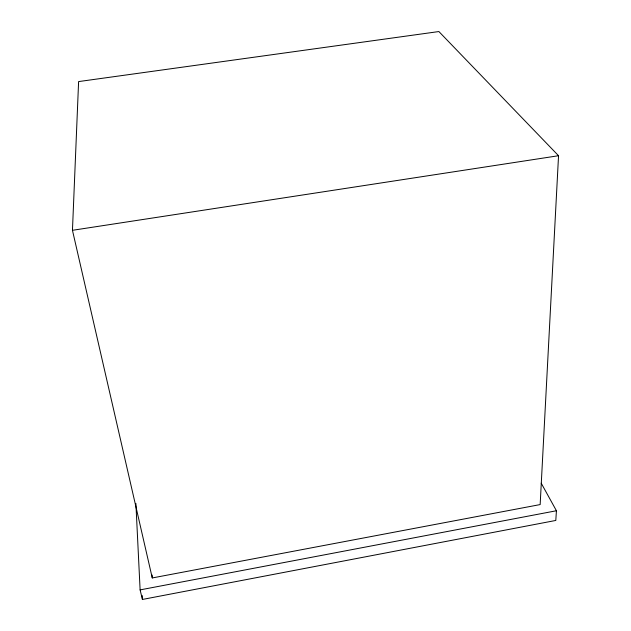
<?xml version="1.0" encoding="UTF-8"?>
<svg xmlns="http://www.w3.org/2000/svg" width="631" height="631" viewBox="0 0 631 631"><rect width="100%" height="100%" fill="white"/><g stroke="black" fill="none" stroke-linecap="round" stroke-linejoin="round"><path stroke-width="0.95" d="M72.455 230.307L78.607 81.58L438.884 31.55L558.545 155.723L540.16 504.579L152.268 577.949L72.455 230.307L558.545 155.723M541.224 483.204L556.424 510.747L555.801 520.449L142.417 599.45L140.114 589.89L135.886 503.42M140.114 589.89L556.424 510.747M152.087 575.007L152.268 577.949M142.212 595.522L142.417 599.45"/></g></svg>
